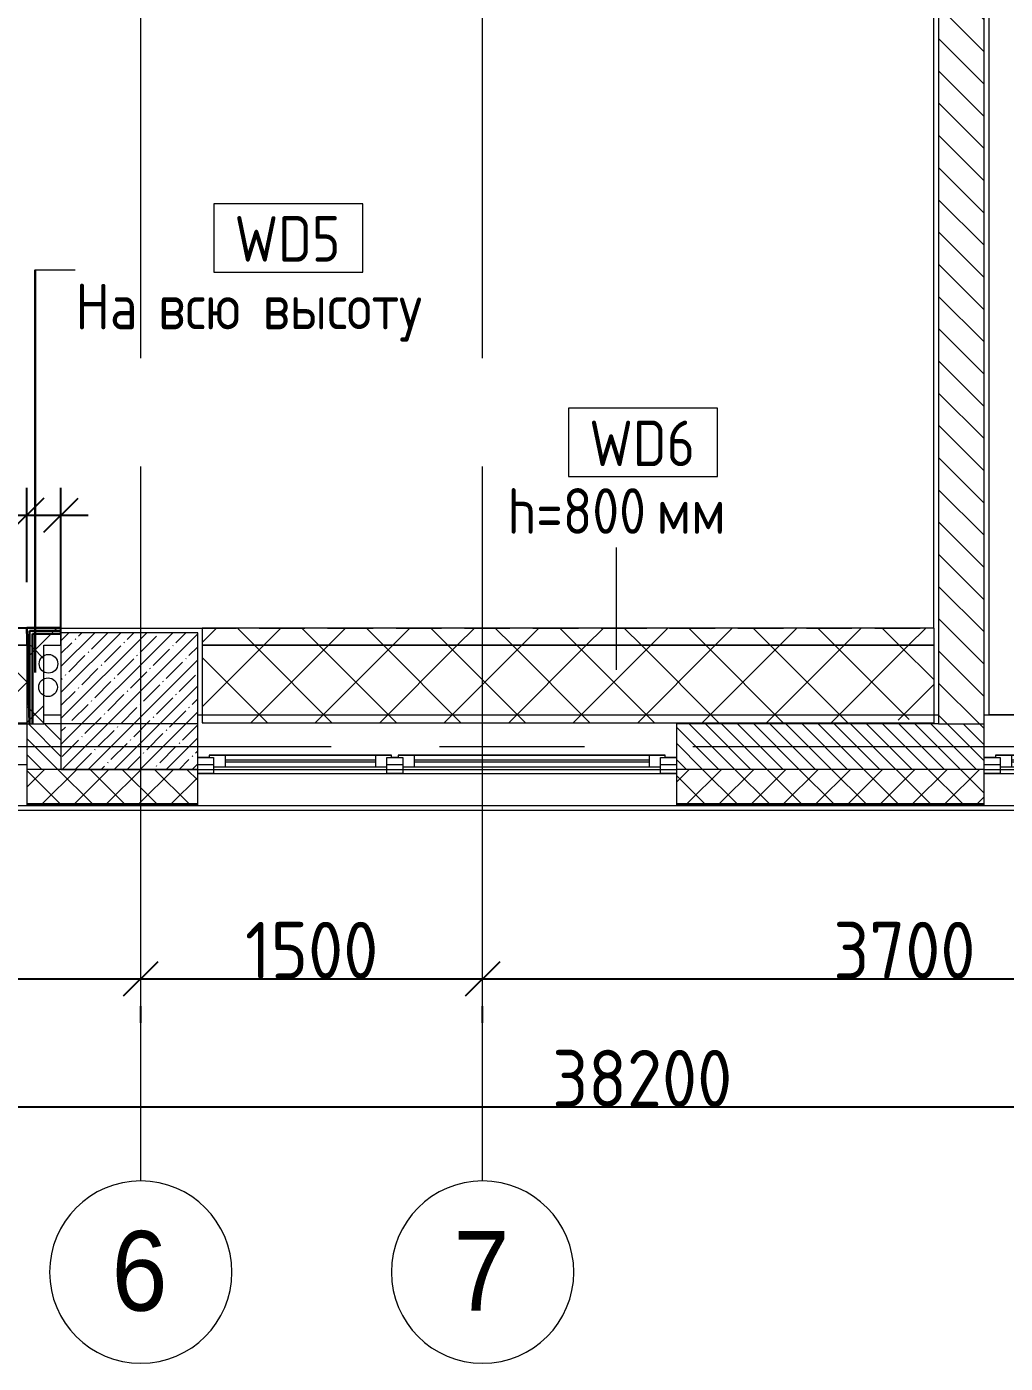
# Model space of a CAD drawing. Header units: millimetres. Extents: x -4029 to 232974, y -8553 to 104777.
# Drawn here: x 16510 to 20803, y -2706 to 3159 of the extents above; entities that cross this region are included whole.
import ezdxf

# ---------------------------------------------------------------- set-up
doc = ezdxf.new("R2010")
doc.units = ezdxf.units.MM
doc.linetypes.add('ADSK_Штрих_ш2 п1', pattern=[300, 200, -100])
doc.linetypes.add('Осевая', pattern=[3175, 635, -476.25, 1587.5, -476.25])
for name, color, linetype, lineweight in [('5.1) Перегародка WD6', 6, 'Continuous', 9), ('5.2) Перег WD5', 3, 'Continuous', 30), ('A-AREA-BNDY', 7, 'Continuous', 9), ('A-DETL', 7, 'Continuous', 9), ('A-DETL-1', 7, 'ADSK_Штрих_ш2 п1', 9), ('A-GLAZ', 7, 'Continuous', 9), ('A-WALL', 7, 'Continuous', 9), ('A-WALL-1', 7, 'Continuous', 13), ('A-WALL-IDEN', 7, 'Continuous', 9), ('I-WALL', 7, 'Continuous', 9), ('S-COLS', 7, 'Continuous', 9), ('Оси', 7, 'Continuous', 9), ('Оси-1', 7, 'Continuous', 20), ('Оси-2', 7, 'Осевая', 9)]:
    doc.layers.add(name, color=color, linetype=linetype, lineweight=lineweight)
for name, color, linetype, lineweight, true_color in [('A-FLOR-1', 7, 'Continuous', 9, 0xaaaaaa), ('A-WALL-3', 7, 'Continuous', 9, 0xff80c0), ('I-WALL-2', 7, 'Continuous', 9, 0x008040)]:
    doc.layers.add(name, color=color, linetype=linetype, lineweight=lineweight, true_color=true_color)
doc.styles.add('Arial', font='arial.ttf', dxfattribs={"width": 0.9, "height": 350})
doc.styles.add('GOST Common_1', font='', dxfattribs={"width": 0.9, "height": 200})
doc.styles.add('ISOCPEUR', font='isocpeur.ttf', dxfattribs={"width": 0.9, "height": 250})
doc.styles.add('ISOCPEUR_1', font='isocpeur.ttf', dxfattribs={"width": 0.9, "height": 200})
doc.styles.get('GOST Common_1').set_extended_font_data('GOST Common')
doc.dimstyles.new('ISO-2_0_0_9К_Средний_округл2', dxfattribs={"dimscale": 304.8, "dimtxt": 199.196235, "dimasz": 0.492126, "dimexe": 0.393701, "dimexo": 0, "dimgap": 0, "dimtad": 1, "dimdec": 0, "dimrnd": 10, "dimzin": 0, "dimdsep": 46, "dimtxsty": 'ISOCPEUR_1', "dimblk1": 'OBLIQUE', "dimblk2": 'OBLIQUE', "dimsah": 1, "dimcen": 0.09, "dimdle": 0.393701, "dimazin": 0, "dimtfac": 1, "dimtdec": 4, "dimtix": 1, "dimtmove": 1, "dimatfit": 3, "dimfxl": 1, "dimtvp": 1, "dimtolj": 1, "dimtzin": 0, "dimarcsym": 2})
doc.dimstyles.new('ISO-2_0_0_9К_Средний_округл2_1', dxfattribs={"dimscale": 304.8, "dimtxt": 199.196235, "dimasz": 0.492126, "dimexe": 0.393701, "dimexo": 0, "dimgap": 0, "dimtad": 1, "dimdec": 0, "dimrnd": 10, "dimzin": 0, "dimdsep": 46, "dimtxsty": 'ISOCPEUR_1', "dimblk1": 'OBLIQUE', "dimblk2": 'OBLIQUE', "dimsah": 1, "dimcen": 0.09, "dimdle": 0.393701, "dimazin": 0, "dimtfac": 1, "dimtdec": 4, "dimtix": 1, "dimtmove": 0, "dimatfit": 3, "dimfxl": 1, "dimtvp": 1, "dimtolj": 1, "dimtzin": 0, "dimarcsym": 2})
doc.dimstyles.new('ISO-2_5_0_9К_БОЛЬШОЙ', dxfattribs={"dimscale": 304.8, "dimtxt": 248.995294, "dimasz": 0.492126, "dimexe": 0.393701, "dimexo": 0.984252, "dimgap": 0, "dimtad": 1, "dimdec": 0, "dimrnd": 10, "dimzin": 0, "dimdsep": 46, "dimtxsty": 'ISOCPEUR', "dimblk1": 'OBLIQUE', "dimblk2": 'OBLIQUE', "dimsah": 1, "dimcen": 0.09, "dimdle": 0.393701, "dimazin": 0, "dimtfac": 1, "dimtdec": 4, "dimtix": 1, "dimtmove": 0, "dimatfit": 3, "dimfxl": 1, "dimtvp": 1, "dimtolj": 1, "dimtzin": 0, "dimarcsym": 2})
pattern_1 = [(45, (0, 0), (-141.4214, 141.4214), []), (135, (0, 0), (-141.4214, -141.4214), [])]
pattern_2 = [(45, (-5550, 0), (-141.4214, 141.4214), []), (135, (-5550, 0), (-141.4214, -141.4214), [])]
pattern_3 = [(45, (-7219.15, 0), (-141.4214, 141.4214), []), (135, (-7219.15, 0), (-141.4214, -141.4214), [])]

# ---------------------------------------------------------------- blocks, each defined once
blk = doc.blocks.new('120_Окно_СКБ_2Ст - 120_Окно_СКБ_2Ст 2100х2500 _мал створка справа_-22445857-План монтажа стен и перегородок 1 этажа в осях 1-12')
at = {"layer": 'A-GLAZ'}
for p, q in [((-1050, -127), (-1050, -57)), ((-1050, -57), (-980, -57)), ((1050, -57), (-1050, -57)), ((-980, -57), (-980, -127)), ((150, -127), (150, -57)), ((150, -57), (220, -57)), ((220, -57), (220, -127)), ((980, -127), (980, -57)), ((980, -57), (1050, -57)), ((1050, -57), (1050, -127)), ((150, -87), (-980, -87)), ((-980, -87), (-980, -127)), ((-930, -137), (-930, -87)), ((-930, -107), (100, -107)), ((100, -117), (-930, -117)), ((100, -137), (100, -87)), ((150, -127), (150, -87)), ((980, -87), (220, -87)), ((220, -87), (220, -127)), ((270, -137), (270, -87)), ((270, -107), (930, -107)), ((930, -117), (270, -117)), ((930, -137), (930, -87)), ((980, -127), (980, -87)), ((-980, -127), (-1050, -127)), ((-1050, -127), (-1000, -127)), ((-980, -127), (-1000, -127)), ((-1000, -127), (-1000, -137)), ((-1000, -137), (170, -137)), ((170, -137), (-1000, -137)), ((220, -127), (150, -127)), ((170, -127), (150, -127)), ((170, -127), (200, -127)), ((170, -137), (170, -127)), ((220, -127), (200, -127)), ((200, -127), (200, -137)), ((200, -137), (1000, -137)), ((1000, -137), (200, -137)), ((1050, -127), (980, -127)), ((1000, -127), (980, -127)), ((1000, -127), (1050, -127)), ((1000, -137), (1000, -127))]:
    blk.add_line(p, q, dxfattribs=at)
blk = doc.blocks.new('120_Окно_СКБ_1Ст - 120_Окно_СКБ_1Ст 900х2500_h_-V18-План монтажа стен и перегородок 1 этажа в осях 1-12')
at = {"layer": 'A-GLAZ'}
for p, q in [((-450, -127), (-450, -57)), ((-450, -57), (-380, -57)), ((450, -57), (-450, -57)), ((-380, -57), (-380, -127)), ((380, -127), (380, -57)), ((380, -57), (450, -57)), ((450, -57), (450, -127)), ((380, -87), (-380, -87)), ((-380, -87), (-380, -127)), ((-330, -137), (-330, -87)), ((-330, -107), (330, -107)), ((330, -117), (-330, -117)), ((330, -137), (330, -87)), ((380, -127), (380, -87)), ((-380, -127), (-450, -127)), ((-450, -127), (-400, -127)), ((-380, -127), (-400, -127)), ((-400, -127), (-400, -137)), ((-400, -137), (400, -137)), ((400, -137), (-400, -137)), ((450, -127), (380, -127)), ((400, -127), (380, -127)), ((400, -127), (450, -127)), ((400, -137), (400, -127))]:
    blk.add_line(p, q, dxfattribs=at)
blk = doc.blocks.new('Зашивка приборов отопления20 - Зашивка приборов отопления-33282357-План монтажа стен и перегородок 1 этажа в осях 1-12')
at = {"layer": 'A-WALL-3'}
h = blk.add_hatch(dxfattribs=at)
h.set_pattern_fill('FP_111', color=256, style=0, pattern_type=2)
h.set_pattern_definition(pattern_2)
h.paths.add_polyline_path([(10060, 445), (10960, 445), (10960, 520), (10060, 520), (10060, 495)])
h = blk.add_hatch(dxfattribs=at)
h.set_pattern_fill('FP_111', color=256, style=0, pattern_type=2)
h.set_pattern_definition(pattern_2)
h.paths.add_polyline_path([(10516.7, 105), (10960, 105), (10960, 445), (10060.9, 445), (10060.9, 139.8), (10227, 105)])
for p, q in [((10960, 520), (10060, 520)), ((10060, 445), (10960, 445)), ((10960, 445), (10060.9, 445)), ((10060.9, 445), (10060.9, 105)), ((10060.9, 105), (10960, 105))]:
    blk.add_line(p, q, dxfattribs=at)
blk = doc.blocks.new('Зашивка приборов отопления21 - Зашивка приборов отопления-33282451-План монтажа стен и перегородок 1 этажа в осях 1-12')
at = {"layer": 'A-WALL-3'}
h = blk.add_hatch(dxfattribs=at)
h.set_pattern_fill('FP_112', color=256, style=0, pattern_type=2)
h.set_pattern_definition(pattern_3)
h.paths.add_polyline_path([(11201.8, 445), (13270.9, 445), (13270.9, 520), (10060, 520), (10060.9, 445), (10634.1, 445)])
h = blk.add_hatch(dxfattribs=at)
h.set_pattern_fill('FP_112', color=256, style=0, pattern_type=2)
h.set_pattern_definition(pattern_3)
h.paths.add_polyline_path([(12042.6, 105), (12942, 105), (13270.9, 126), (13270.9, 445), (10060.9, 445), (10060.9, 105), (11874.4, 105)])
for p, q in [((13270.9, 520), (10060, 520)), ((10060, 520), (10060, 445)), ((13270.9, 445), (13270.9, 520)), ((10060, 445), (13270.9, 445)), ((13270.9, 445), (10060.9, 445)), ((10060.9, 445), (10060.9, 105)), ((13270.9, 105), (13270.9, 445)), ((10060.9, 105), (13270.9, 105))]:
    blk.add_line(p, q, dxfattribs=at)
blk = doc.blocks.new('Ось сетки - D8-29747960-План монтажа стен и перегородок 1 этажа в осях 1-12')
at = {"layer": 'Оси-1'}
for start, end in [(360, 180), (180, 360)]:
    blk.add_arc((0, 0), 4, start, end, dxfattribs=at)
blk = doc.blocks.new('_Oblique')
at = {"color": 0, "linetype": 'ByBlock', "lineweight": -2}
blk.add_line((-0.5, -0.5), (0.5, 0.5), dxfattribs=at)
blk = doc.blocks.new('DIMBLOCK5-План монтажа стен и перегородок 1 этажа в осях 1-12')
at = {"layer": '5.1) Перегародка WD6', "color": 0, "lineweight": -2, "transparency": 16777216}
for p, q in [((13890, -1018.9), (17130, -1018.9)), ((14010, -1212.8), (14010, -1138.9)), ((17010, -1212.8), (17010, -1138.9))]:
    blk.add_line(p, q, dxfattribs=at)
at = {"layer": 'Defpoints', "color": 0, "transparency": 16777216}
for p in [(14010, -912.8), (17010, -912.8), (17010, -1018.9)]:
    blk.add_point(p, dxfattribs=at)
at = {"layer": '5.1) Перегародка WD6', "color": 0, "lineweight": -2, "transparency": 16777216, "xscale": 150, "yscale": 150, "zscale": 150, "rotation": 180}
blk.add_blockref('_Oblique', (14010, -1018.9), dxfattribs=at)
at = {"layer": '5.1) Перегародка WD6', "color": 0, "lineweight": -2, "transparency": 16777216, "xscale": 150, "yscale": 150, "zscale": 150}
blk.add_blockref('_Oblique', (17010, -1018.9), dxfattribs=at)
at = {"layer": '5.1) Перегародка WD6', "color": 0, "transparency": 16777216, "insert": (15510, -893.9), "char_height": 250, "width": 758.478, "attachment_point": 5, "style": 'ISOCPEUR'}
blk.add_mtext('\\A1;3000', dxfattribs=at)
blk = doc.blocks.new('DIMBLOCK6-План монтажа стен и перегородок 1 этажа в осях 1-12')
at = {"layer": '5.1) Перегародка WD6', "color": 0, "lineweight": -2, "transparency": 16777216}
for p, q in [((16890, -1018.9), (18630, -1018.9)), ((17010, -1212.8), (17010, -1138.9)), ((18510, -1212.8), (18510, -1138.9))]:
    blk.add_line(p, q, dxfattribs=at)
at = {"layer": 'Defpoints', "color": 0, "transparency": 16777216}
for p in [(17010, -912.8), (18510, -912.8), (18510, -1018.9)]:
    blk.add_point(p, dxfattribs=at)
at = {"layer": '5.1) Перегародка WD6', "color": 0, "lineweight": -2, "transparency": 16777216, "xscale": 150, "yscale": 150, "zscale": 150, "rotation": 180}
blk.add_blockref('_Oblique', (17010, -1018.9), dxfattribs=at)
at = {"layer": '5.1) Перегародка WD6', "color": 0, "lineweight": -2, "transparency": 16777216, "xscale": 150, "yscale": 150, "zscale": 150}
blk.add_blockref('_Oblique', (18510, -1018.9), dxfattribs=at)
at = {"layer": '5.1) Перегародка WD6', "color": 0, "transparency": 16777216, "insert": (17760, -893.9), "char_height": 250, "width": 706.764, "attachment_point": 5, "style": 'ISOCPEUR'}
blk.add_mtext('\\A1;1500', dxfattribs=at)
blk = doc.blocks.new('DIMBLOCK7-План монтажа стен и перегородок 1 этажа в осях 1-12')
at = {"layer": '5.1) Перегародка WD6', "color": 0, "lineweight": -2, "transparency": 16777216}
for p, q in [((18390, -1018.9), (22330, -1018.9)), ((18510, -1212.8), (18510, -1138.9)), ((22210, -1212.8), (22210, -1138.9))]:
    blk.add_line(p, q, dxfattribs=at)
at = {"layer": 'Defpoints', "color": 0, "transparency": 16777216}
for p in [(18510, -912.8), (22210, -912.8), (22210, -1018.9)]:
    blk.add_point(p, dxfattribs=at)
at = {"layer": '5.1) Перегародка WD6', "color": 0, "lineweight": -2, "transparency": 16777216, "xscale": 150, "yscale": 150, "zscale": 150, "rotation": 180}
blk.add_blockref('_Oblique', (18510, -1018.9), dxfattribs=at)
at = {"layer": '5.1) Перегародка WD6', "color": 0, "lineweight": -2, "transparency": 16777216, "xscale": 150, "yscale": 150, "zscale": 150}
blk.add_blockref('_Oblique', (22210, -1018.9), dxfattribs=at)
at = {"layer": '5.1) Перегародка WD6', "color": 0, "transparency": 16777216, "insert": (20360, -893.9), "char_height": 250, "width": 758.478, "attachment_point": 5, "style": 'ISOCPEUR'}
blk.add_mtext('\\A1;3700', dxfattribs=at)
blk = doc.blocks.new('DIMBLOCK25-План монтажа стен и перегородок 1 этажа в осях 1-12')
at = {"layer": '5.1) Перегародка WD6', "color": 0, "lineweight": -2, "transparency": 16777216}
for p, q in [((-10, -1581), (38430, -1581)), ((110, -1775), (110, -1701)), ((38310, -1775), (38310, -1701))]:
    blk.add_line(p, q, dxfattribs=at)
at = {"layer": 'Defpoints', "color": 0, "transparency": 16777216}
for p in [(110, -1475), (38310, -1475), (38310, -1581)]:
    blk.add_point(p, dxfattribs=at)
at = {"layer": '5.1) Перегародка WD6', "color": 0, "lineweight": -2, "transparency": 16777216, "xscale": 150, "yscale": 150, "zscale": 150, "rotation": 180}
blk.add_blockref('_Oblique', (110, -1581), dxfattribs=at)
at = {"layer": '5.1) Перегародка WD6', "color": 0, "lineweight": -2, "transparency": 16777216, "xscale": 150, "yscale": 150, "zscale": 150}
blk.add_blockref('_Oblique', (38310, -1581), dxfattribs=at)
at = {"layer": '5.1) Перегародка WD6', "color": 0, "transparency": 16777216, "insert": (19210, -1456), "char_height": 250, "width": 948.097, "attachment_point": 5, "style": 'ISOCPEUR'}
blk.add_mtext('\\A1;38200', dxfattribs=at)
blk = doc.blocks.new('DIMBLOCK30-План монтажа стен и перегородок 1 этажа в осях 1-12')
at = {"layer": '5.2) Перег WD5', "color": 0, "lineweight": -2, "transparency": 16777216}
for p, q in [((16510, 722), (16510, 1135.9)), ((16660, 500), (16660, 1135.9)), ((16390, 1015.9), (16780, 1015.9))]:
    blk.add_line(p, q, dxfattribs=at)
at = {"layer": 'Defpoints', "color": 0, "transparency": 16777216}
for p in [(16660, 1015.9), (16510, 722), (16660, 500)]:
    blk.add_point(p, dxfattribs=at)
at = {"layer": '5.2) Перег WD5', "color": 0, "lineweight": -2, "transparency": 16777216, "xscale": 150, "yscale": 150, "zscale": 150, "rotation": 180}
blk.add_blockref('_Oblique', (16510, 1015.9), dxfattribs=at)
at = {"layer": '5.2) Перег WD5', "color": 0, "lineweight": -2, "transparency": 16777216, "xscale": 150, "yscale": 150, "zscale": 150}
blk.add_blockref('_Oblique', (16660, 1015.9), dxfattribs=at)
at = {"layer": '5.2) Перег WD5', "color": 0, "transparency": 16777216, "insert": (16118.8, 1410.5), "char_height": 200, "width": 413.715, "attachment_point": 1, "line_spacing_factor": 1.149209, "style": 'ISOCPEUR_1'}
blk.add_mtext('\\A1;150', dxfattribs=at)
blk = doc.blocks.new('DIMBLOCK31-План монтажа стен и перегородок 1 этажа в осях 1-12')
at = {"layer": '5.2) Перег WD5', "color": 0, "lineweight": -2, "transparency": 16777216}
for p, q in [((16262.8, 640), (16262.8, -20)), ((16510, 520), (16142.8, 520)), ((16510, 100), (16142.8, 100))]:
    blk.add_line(p, q, dxfattribs=at)
at = {"layer": 'Defpoints', "color": 0, "transparency": 16777216}
for p in [(16510, 520), (16262.8, 100), (16510, 100)]:
    blk.add_point(p, dxfattribs=at)
at = {"layer": '5.2) Перег WD5', "color": 0, "lineweight": -2, "transparency": 16777216, "xscale": 150, "yscale": 150, "zscale": 150}
for p, rotation in [((16262.8, 520), 90), ((16262.8, 100), 270)]:
    blk.add_blockref('_Oblique', p, dxfattribs=dict(at, rotation=rotation))
at = {"layer": '5.2) Перег WD5', "color": 0, "transparency": 16777216, "insert": (16162.8, 310), "char_height": 200, "width": 478.071, "attachment_point": 5, "rotation": 90, "style": 'ISOCPEUR_1'}
blk.add_mtext('\\A1;420', dxfattribs=at)
blk = doc.blocks.new('М_стена2 - Типоразмер-30678229-План монтажа стен и перегородок 1 этажа в осях 1-12')
at = {"layer": 'A-WALL-IDEN'}
for p, q in [((3.258, 1.523), (-3.273, 1.523)), ((-3.273, 1.523), (-3.273, -1.477)), ((3.258, -1.477), (3.258, 1.523)), ((-3.273, -1.477), (3.258, -1.477))]:
    blk.add_line(p, q, dxfattribs=at)

msp = doc.modelspace()

# ---------------------------------------------------------------- hatches: boundary and pattern name
at = {"layer": 'A-WALL'}
h = msp.add_hatch(dxfattribs=at)
h.set_pattern_fill('FP_31', color=256, style=0, pattern_type=2)
h.set_pattern_definition([(135, (0, 0), (-35.35534, -35.35534), [])])
h.paths.add_polyline_path([(19766.2086, -100), (20710, -100), (20710, 100), (19360.0001, 100), (19360.0001, -100)])
h.paths.add_polyline_path([(7660, -100), (7660, 100), (6830.0001, 100), (6830.0001, -100)])
h.paths.add_polyline_path([(9910, -100), (9910, 100), (9159.7434, 99.9907), (9159.7434, -100)])
h.paths.add_polyline_path([(12010, -100), (12160, -100), (12160, 100), (12010, 100), (12010, -80)])
h.paths.add_polyline_path([(28309.7435, -100), (28309.7435, 100), (27310, 100), (27310, -100), (27837.8702, -100)])
h.paths.add_polyline_path([(14860, -100), (15610, -100), (15610, 100), (14860, 100), (14860, -80)])
h.paths.add_polyline_path([(16510, -100), (16660, -100), (16660, 100), (16510, 100), (16510, -80)])
h.paths.add_polyline_path([(21610, -100), (21910, -100), (21910, 100), (21610, 100), (21610, -80)])
h.paths.add_polyline_path([(22635, -100), (22635, 100), (22510, 100), (22510, -100)])
h.paths.add_polyline_path([(25435, -100), (25560, -100), (25560, 100), (25435, 100), (25435, -80)])
h.paths.add_polyline_path([(26160, -100), (26410, -100), (26410, 100), (26160, 100), (26160, -80)])
h = msp.add_hatch(dxfattribs=at)
h.set_pattern_fill('FP_6', color=256, style=0, pattern_type=2)
h.set_pattern_definition([(45, (0, 0), (-70.71068, 70.71068), []), (135, (0, 0), (-70.71068, -70.71068), [])])
h.paths.add_polyline_path([(37090, -250), (37090, -100), (35969.9999, -100), (35969.9999, -250)])
h.paths.add_polyline_path([(28309.7435, -250), (28309.7435, -100), (27310, -100), (27310, -250), (27837.8702, -250)])
h.paths.add_polyline_path([(38282.6518, -250), (38282.6518, -100), (37990, -100), (37990, -250)])
h.paths.add_polyline_path([(33010, -250), (33869.9999, -250), (33869.9999, -100), (33010, -100), (33010, -197.6461)])
h.paths.add_polyline_path([(17075.6547, -250), (17260.0001, -250), (17260, -100), (16510, -100), (16510, -250)])
h.paths.add_polyline_path([(29209.7435, -250), (30210, -250), (30210, -100), (29209.7435, -100), (29209.7435, -207.0955)])
h.paths.add_polyline_path([(26410, -250), (26410, -100), (25435, -100), (25435, -250)])
h.paths.add_polyline_path([(22635, -250), (22635, -100), (21610, -100), (21610, -250), (22456.7624, -250)])
h.paths.add_polyline_path([(9159.7434, -250), (9910, -250), (9910, -100), (9159.7434, -100), (9159.7434, -118)])
h.paths.add_polyline_path([(12010, -250), (12760, -250), (12760, -100), (12010, -100), (12010, -249.8632)])
h.paths.add_polyline_path([(20710, -250), (20710, -100), (19360.0001, -100), (19360.0001, -250), (19766.2086, -250)])
h.paths.add_polyline_path([(14860, -250), (15610, -250), (15610, -100), (14860, -100), (14860, -242.7766)])
h.paths.add_polyline_path([(-260, -250), (3730, -250), (3730, -100), (-260, -100), (-260, -210)])
h.paths.add_polyline_path([(7660, -250), (8259.7434, -250), (8259.7434, -100), (6830.0001, -100), (6830.0001, -250)])
at = {"layer": 'I-WALL'}
h = msp.add_hatch(dxfattribs=at)
h.set_pattern_fill('FP_18', color=256, style=0, pattern_type=2)
h.set_pattern_definition([(135, (0, 0), (-70.7107, -70.7107), [])])
h.paths.add_polyline_path([(20710, 100), (20710, 7680), (20510, 7680), (20510, 100)])
at = {"layer": 'I-WALL-2'}
h = msp.add_hatch(dxfattribs=at)
h.set_pattern_fill('FP_104', color=256, style=0, pattern_type=2)
h.set_pattern_definition(pattern_1)
h.paths.add_polyline_path([(16520.9091, 100), (16522.5, 100), (16522.5, 520), (16510, 520), (16510, 100)])
h = msp.add_hatch(dxfattribs=at)
h.set_pattern_fill('FP_104', color=256, style=0, pattern_type=2)
h.set_pattern_definition(pattern_1)
h.paths.add_polyline_path([(16535, 507.5), (16660, 507.5), (16660, 520), (16522.5, 520), (16522.5, 507.5)])
h = msp.add_hatch(dxfattribs=at)
h.set_pattern_fill('FP_104', color=256, style=0, pattern_type=2)
h.set_pattern_definition(pattern_1)
h.paths.add_polyline_path([(16522.5, 100), (16535, 100), (16535, 507.5), (16522.5, 507.5), (16522.5, 120)])
h = msp.add_hatch(dxfattribs=at)
h.set_pattern_fill('FP_104', color=256, style=0, pattern_type=2)
h.set_pattern_definition(pattern_1)
h.paths.add_polyline_path([(16571.1758, 495), (16660, 495), (16660, 507.5), (16535, 507.5), (16535, 495)])
h = msp.add_hatch(dxfattribs=at)
h.set_pattern_fill('FP_104', color=256, style=0, pattern_type=2)
h.set_pattern_definition(pattern_1)
h.paths.add_polyline_path([(16537.2727, 100), (16585, 100), (16585, 495), (16535, 495), (16535, 100)])
h = msp.add_hatch(dxfattribs=at)
h.set_pattern_fill('FP_104', color=256, style=0, pattern_type=2)
h.set_pattern_definition(pattern_1)
h.paths.add_polyline_path([(16660, 445), (16660, 495), (16585, 495), (16585, 445)])
at = {"layer": 'S-COLS'}
h = msp.add_hatch(dxfattribs=at)
h.set_pattern_fill('FP_1', color=256, style=0, pattern_type=2)
h.set_pattern_definition([(45, (0, 0), (-57.02463, 57.02463), []), (45, (57.025, 0), (-57.02463, 57.02463), [100.806, -20.161, 3.353, -16.808])])
h.paths.add_polyline_path([(17260, -100), (17260, 500), (16660, 500), (16660, -100), (17075.6547, -100)])

# ---------------------------------------------------------------- linework, layer by layer
at = {"layer": '5.1) Перегародка WD6', "color": 18, "true_color": 0x000000}
for p, q in [((16547.5, 2092.428), (16722.8305, 2092.428)), ((19097.4978, 336.5633), (19097.4978, 874.454))]:
    msp.add_line(p, q, dxfattribs=at)
at = {"layer": '5.2) Перег WD5', "color": 18, "true_color": 0x000000}
msp.add_line((16547.5, 325.1541), (16547.5, 2092.428), dxfattribs=at)
at = {"layer": '5.2) Перег WD5'}
for p, q in [((16522.5, 507.5), (16522.5, 100)), ((16660, 507.5), (16522.5, 507.5)), ((16535, 495), (16535, 100)), ((16660, 495), (16535, 495))]:
    msp.add_line(p, q, dxfattribs=at)
msp.add_lwpolyline([(16660, 521), (16510, 521), (16522.5, 100)], dxfattribs=at)
at = {"layer": 'A-AREA-BNDY', "flags": 128}
msp.add_lwpolyline([(27539.0001, 7659), (26181, 7659), (26181, 6969), (24989, 6969), (24989, 7679), (22531, 7679), (22531, 7279), (21889, 7279), (21889, 7659), (20731, 7659), (20731, 141), (21889, 141), (21889, 521), (22656, 521), (22656, 141), (25539, 141), (25539, 521), (26429.5023, 521), (26429.5023, 141), (29188.7435, 141), (29188.7435, 521), (29388.7435, 521), (29388.7435, 6962), (27539.0001, 6962)], close=True, dxfattribs=at)
at = {"layer": 'A-DETL'}
for centre in [(16605.4587, 363.5556), (16603.4504, 260.747)]:
    msp.add_circle(centre, 41, dxfattribs=at)
at = {"layer": 'A-DETL-1'}
msp.add_line((3730.0001, 520), (20510.0001, 520), dxfattribs=at)
at = {"layer": 'A-FLOR-1'}
for p, q in [((20730, 7660), (20730, 140)), ((20490, 520), (20490, 4370)), ((16660, 520), (17279.1476, 520))]:
    msp.add_line(p, q, dxfattribs=at)
at = {"layer": 'A-WALL'}
for p, q in [((16510, 100), (16510, -258)), ((17260.0001, 100), (16585, 100)), ((17260.0001, -258), (17260.0001, 100)), ((20510, 100), (19360.0001, 100)), ((19360.0001, 100), (19360.0001, -258)), ((20710, -258), (20710, 100)), ((17260.0001, -100), (19360.0001, -100)), ((20710, -100), (21610, -100)), ((38282.6518, -280), (-290, -280)), ((12760, -258), (26410, -258))]:
    msp.add_line(p, q, dxfattribs=at)
at = {"layer": 'A-WALL-1'}
for p, q in [((20510, 100), (20710, 100)), ((17260.0001, -100), (16510, -100)), ((20710, -100), (19360.0001, -100)), ((16510, -250), (17260.0001, -250)), ((16510, -253), (17260.0001, -253)), ((19360.0001, -250), (20710, -250)), ((19360.0001, -253), (20710, -253))]:
    msp.add_line(p, q, dxfattribs=at)
at = {"layer": 'I-WALL'}
for p, q in [((20710, 100), (20710, 7680)), ((20510, 4390), (20510, 100)), ((16585, 140), (16660, 140)), ((17260, 140), (20510, 140)), ((20710, 140), (21910, 140)), ((16510, -80), (16440, -80)), ((17330.0001, -80), (17260.0001, -80)), ((18160.0001, -80), (18090.0001, -80)), ((19360.0001, -80), (19290.0001, -80)), ((20780, -80), (20710, -80))]:
    msp.add_line(p, q, dxfattribs=at)
at = {"layer": 'I-WALL-2'}
for p, q in [((16510, 520), (16510, 100)), ((16660, 520), (16510, 520)), ((16660, 445), (16660, 520)), ((16585, 100), (16585, 445)), ((16585, 445), (16660, 445)), ((16510, 100), (16585, 100))]:
    msp.add_line(p, q, dxfattribs=at)
at = {"layer": 'S-COLS'}
for p, q in [((17260, 500), (16660, 500)), ((16660, 500), (16660, -100)), ((17260, -100), (17260, 500)), ((16660, -100), (17260, -100))]:
    msp.add_line(p, q, dxfattribs=at)
at = {"layer": 'Оси'}
for p, q in [((17010, -1906.2586), (17010, 593.7414)), ((18510, -1906.2586), (18510, 593.7414))]:
    msp.add_line(p, q, dxfattribs=at)
at = {"layer": 'Оси-2'}
for p, q in [((17010, 593.7414), (17010, 24898.0711)), ((18510, 593.7414), (18510, 24898.0711)), ((-728.7494, 0), (36035.9723, 0))]:
    msp.add_line(p, q, dxfattribs=at)

# ---------------------------------------------------------------- block references
at = {"layer": '5.1) Перегародка WD6', "color": 18, "true_color": 0x000000, "xscale": 99.99999999999993, "yscale": 99.99999999999993, "zscale": 99.99999999999993}
msp.add_blockref('М_стена2 - Типоразмер-30678229-План монтажа стен и перегородок 1 этажа в осях 1-12', (19214.1058, 1332.9015), dxfattribs=at)
at = {"layer": '5.1) Перегародка WD6', "color": 18, "true_color": 0x000000}
for name, p in [('Зашивка приборов отопления20 - Зашивка приборов отопления-33282357-План монтажа стен и перегородок 1 этажа в осях 1-12', (5550, 0)), ('Зашивка приборов отопления21 - Зашивка приборов отопления-33282451-План монтажа стен и перегородок 1 этажа в осях 1-12', (7219.1477, 0))]:
    msp.add_blockref(name, p, dxfattribs=at)
at = {"layer": '5.2) Перег WD5', "color": 18, "true_color": 0x000000, "xscale": 99.99999999999993, "yscale": 99.99999999999993, "zscale": 99.99999999999993}
msp.add_blockref('М_стена2 - Типоразмер-30678229-План монтажа стен и перегородок 1 этажа в осях 1-12', (17657.9885, 2230.4246), dxfattribs=at)
at = {"layer": 'A-GLAZ', "rotation": 180}
for name, p in [('120_Окно_СКБ_2Ст - 120_Окно_СКБ_2Ст 2100х2500 _мал створка справа_-22445857-План монтажа стен и перегородок 1 этажа в осях 1-12', (18310.0001, -175)), ('120_Окно_СКБ_1Ст - 120_Окно_СКБ_1Ст 900х2500_h_-V18-План монтажа стен и перегородок 1 этажа в осях 1-12', (21160, -175))]:
    msp.add_blockref(name, p, dxfattribs=at)
at = {"layer": 'Оси-1', "xscale": 99.99999999999993, "yscale": 99.99999999999993, "zscale": 99.99999999999993}
for p in [(17010, -2306.2586), (18510, -2306.2586)]:
    msp.add_blockref('Ось сетки - D8-29747960-План монтажа стен и перегородок 1 этажа в осях 1-12', p, dxfattribs=at)

# ---------------------------------------------------------------- texts
at = {"layer": '5.1) Перегародка WD6', "color": 18, "true_color": 0x000000, "char_height": 200, "attachment_point": 1, "style": 'GOST Common_1'}
for s, insert, width in [('\\fGOST Common|b0|i0|c204|p34|;\\W.9; ', (17020.4868, 2031.5501), 79.367062), ('\\fGOST Common|b0|i0|c204|p34|;\\W.9; ', (17478.8774, 2031.5501), 79.367062), ('WD6', (18977.6163, 1430.9286), 584.430187), ('h=800', (18618.2478, 1134.0269), 793.670625), ('мм', (19273.0916, 1134.0269), 360.759375)]:
    msp.add_mtext(s, dxfattribs=dict(at, insert=insert, width=width))
at = {"layer": '5.2) Перег WD5', "color": 18, "true_color": 0x000000, "char_height": 200, "attachment_point": 1, "style": 'GOST Common_1'}
for s, insert, width in [('WD5', (17421.499, 2328.4517), 584.430187), ('На', (16722.8305, 2031.5501), 360.759375), ('всю', (17085.9711, 2031.5501), 476.202375), ('высоту', (17544.3618, 2031.5501), 981.2655)]:
    msp.add_mtext(s, dxfattribs=dict(at, insert=insert, width=width))
at = {"layer": 'Оси', "char_height": 350, "width": 303.037875, "attachment_point": 1, "style": 'Arial'}
for s, insert in [('\\fArial|b0|i0|c204|p34|;\\W.9;6', (16882.484, -2125.612)), ('\\fArial|b0|i0|c204|p34|;\\W.9;7', (18382.484, -2125.612))]:
    msp.add_mtext(s, dxfattribs=dict(at, insert=insert))

# ---------------------------------------------------------------- dimensions: what is measured, and where the dimension line sits
at = {"layer": '5.1) Перегародка WD6', "color": 18, "true_color": 0x000000}
for base, p1, p2, override, picture, middle in [((17010, -1018.8722), (14010, -912.8062), (17010, -912.8062), {"dimpost": '<>', "dimfxl": 3000}, 'DIMBLOCK5-План монтажа стен и перегородок 1 этажа в осях 1-12', (15510, -893.8722)), ((18510, -1018.8722), (17010, -912.8062), (18510, -912.8062), {"dimpost": '<>', "dimfxl": 1500}, 'DIMBLOCK6-План монтажа стен и перегородок 1 этажа в осях 1-12', (17760, -893.8722)), ((22210, -1018.8722), (18510, -912.8062), (22210, -912.8062), {"dimpost": '<>', "dimfxl": 3700}, 'DIMBLOCK7-План монтажа стен и перегородок 1 этажа в осях 1-12', (20360, -893.8722)), ((38310, -1581.0368), (110, -1474.9708), (38310, -1474.9708), {"dimpost": '<>', "dimfxl": 38199.999966}, 'DIMBLOCK25-План монтажа стен и перегородок 1 этажа в осях 1-12', (19210, -1456.0368))]:
    dim = msp.add_linear_dim(base=base, p1=p1, p2=p2, dimstyle='ISO-2_5_0_9К_БОЛЬШОЙ', override=override, dxfattribs=at)
    dim.commit()
    dim.dimension.update_dxf_attribs({"geometry": picture, "text_midpoint": middle})
at = {"layer": '5.2) Перег WD5', "color": 18, "true_color": 0x000000}
dim = msp.add_linear_dim(base=(16660, 1015.9033), p1=(16510, 722), p2=(16660, 500), dimstyle='ISO-2_0_0_9К_Средний_округл2', override={"dimpost": '<>', "dimfxl": 267.925361}, dxfattribs=at)
dim.commit()
dim.dimension.update_dxf_attribs({"geometry": 'DIMBLOCK30-План монтажа стен и перегородок 1 этажа в осях 1-12', "text_midpoint": (16325.6125, 1143.8611), "dimtype": 160})
dim = msp.add_linear_dim(base=(16262.8283, 100), p1=(16510, 520), p2=(16510, 100), angle=90, dimstyle='ISO-2_0_0_9К_Средний_округл2_1', override={"dimpost": '<>', "dimfxl": 420}, dxfattribs=at)
dim.commit()
dim.dimension.update_dxf_attribs({"geometry": 'DIMBLOCK31-План монтажа стен и перегородок 1 этажа в осях 1-12', "text_midpoint": (16162.8283, 310)})

doc.saveas('drawing.dxf')
